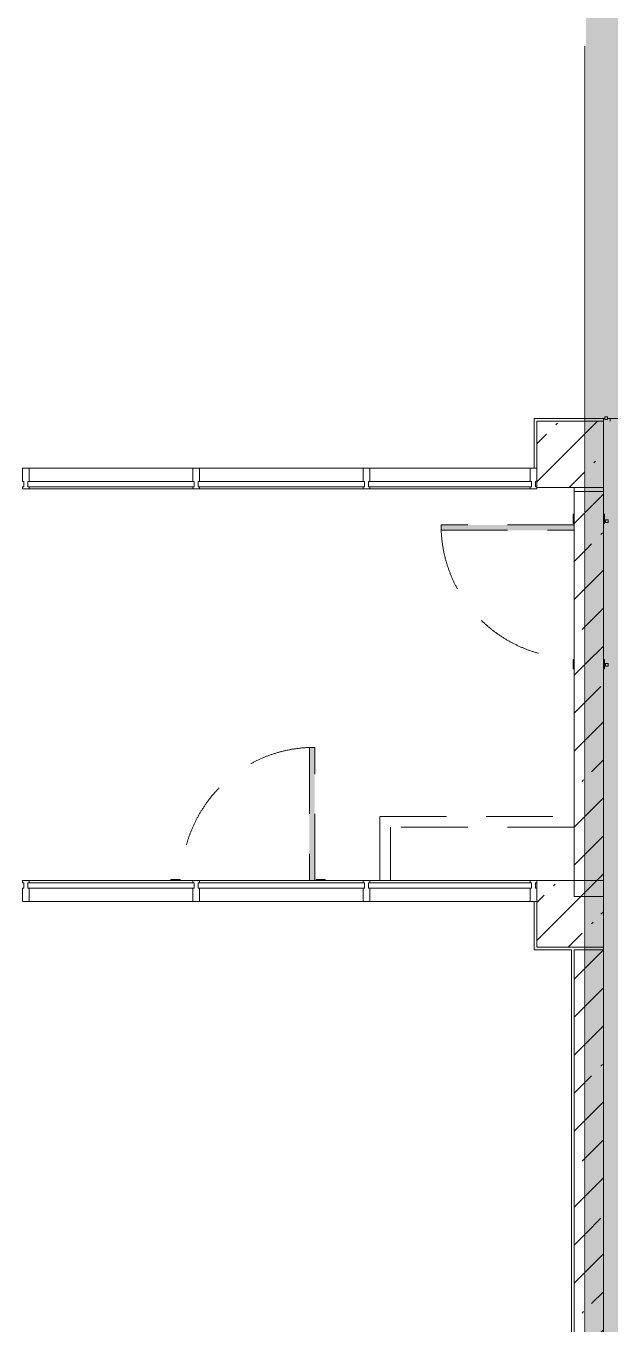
# Model space of a CAD drawing. Header units: millimetres. Extents: x -8624 to 200664, y -8553 to 29000.
# Drawn here: x 80360 to 84750, y 12321 to 22066 of the extents above; entities that cross this region are included whole.
import ezdxf

# ---------------------------------------------------------------- set-up
doc = ezdxf.new("R2010")
doc.units = ezdxf.units.MM
doc.linetypes.add('200_ШТРИХ__ш1_п0_6_', pattern=[800, 500, -300])
doc.layers.add('A-DETL-GENF-1', color=7, linetype='Continuous', lineweight=9, true_color=0xc0c0c0, transparency=0.4)
for name, color, linetype, lineweight in [('A-DETL-MBND-1', 7, '200_ШТРИХ__ш1_п0_6_', 9), ('A-GLAZ-CURT', 7, 'Continuous', 5), ('A-GLAZ-CWMG', 7, 'Continuous', 5), ('I-WALL', 7, 'Continuous', 5), ('S-COLS', 7, 'Continuous', 5), ('Оси', 7, 'Continuous', 9)]:
    doc.layers.add(name, color=color, linetype=linetype, lineweight=lineweight)
for name, color, linetype, lineweight, true_color in [('A-FLOR-1', 7, 'Continuous', 5, 0xb7b7b7), ('A-FLOR-2', 7, 'Continuous', 5, 0xaaaaaa), ('A-WALL-2', 7, 'Continuous', 5, 0x737373), ('I-WALL-2', 7, 'Continuous', 5, 0x737373), ('S-COLS-1', 7, 'Continuous', 5, 0x737373)]:
    doc.layers.add(name, color=color, linetype=linetype, lineweight=lineweight, true_color=true_color)
pattern_1 = [(45, (0, 0), (-285.1231, 285.1231), []), (45, (285.12, 0), (-285.1231, 285.1231), [504.031, -100.806, 16.764, -84.042])]
pattern_2 = [(45, (-84450, -18850), (-285.1231, 285.1231), []), (45, (-84164.88, -18850), (-285.1231, 285.1231), [504.031, -100.806, 16.764, -84.042])]

# ---------------------------------------------------------------- blocks, each defined once
blk = doc.blocks.new('110_Дверь_СКБ_1Ст_Внутренняя1 - Д-4 _л_ 1100x2100h_су мгн-32399982-3_1_3_птичка копия 1')
at = {"layer": 'A-DETL-MBND-1'}
for points in [[(472.5, 110), (512.5, 110), (512.5, 1110), (472.5, 1110), (472.5, 978.2)], [(-567.5, 110), (-497.5, 110), (-497.5, 118), (-567.5, 118)], [(522.5, 110), (592.5, 110), (592.5, 118), (522.5, 118)], [(-567.5, -118), (-497.5, -118), (-497.5, -110), (-567.5, -110)], [(522.5, -118), (592.5, -118), (592.5, -110), (522.5, -110)]]:
    blk.add_hatch(color=256, dxfattribs=at).paths.add_polyline_path(points)
for p, q in [((512.5, 1110), (472.5, 1110)), ((472.5, 1110), (472.5, 110)), ((512.5, 110), (512.5, 1110)), ((-497.5, 118), (-567.5, 118)), ((-567.5, 118), (-567.5, 110)), ((-497.5, 110), (-497.5, 118)), ((592.5, 118), (522.5, 118)), ((522.5, 118), (522.5, 110)), ((592.5, 110), (592.5, 118)), ((-567.5, -110), (-567.5, -118)), ((-567.5, -118), (-497.5, -118)), ((-497.5, -118), (-497.5, -110)), ((522.5, -110), (522.5, -118)), ((522.5, -118), (592.5, -118)), ((592.5, -118), (592.5, -110))]:
    blk.add_line(p, q, dxfattribs=at)
blk.add_arc((512.5, 110), 1000, 90, 180, dxfattribs=at)
blk = doc.blocks.new('110_Дверь_СКБ_1Ст_Внутренняя1 - Д-4 _л_ 1100x2100h_су мгн-32399984-3_1_3_птичка копия 1')
at = {"layer": 'A-DETL-MBND-1'}
for points in [[(472.5, 40), (512.5, 40), (512.5, 1040), (472.5, 1040), (472.5, 108)], [(-547.5, 40), (-497.5, 40), (-497.5, 48), (-567.5, 48), (-567.5, 40), (-557.5, 40)], [(562.5, 40), (592.5, 40), (592.5, 48), (522.5, 48), (522.5, 40), (552.5, 40)]]:
    blk.add_hatch(color=256, dxfattribs=at).paths.add_polyline_path(points)
for p, q in [((512.5, 1040), (472.5, 1040)), ((472.5, 1040), (472.5, 40)), ((512.5, 40), (512.5, 1040)), ((-497.5, 48), (-567.5, 48)), ((-567.5, 48), (-567.5, 40)), ((-497.5, 40), (-497.5, 48)), ((592.5, 48), (522.5, 48)), ((522.5, 48), (522.5, 40)), ((592.5, 40), (592.5, 48))]:
    blk.add_line(p, q, dxfattribs=at)
blk.add_arc((512.5, 40), 1000, 90, 180, dxfattribs=at)
blk = doc.blocks.new('BSC_Колонна _Прямоугольная - 500х500-V108-3_1_3_птичка копия 1')
at = {"layer": 'S-COLS'}
h = blk.add_hatch(dxfattribs=at)
h.set_pattern_fill('FP_78', color=256, style=0, pattern_type=2)
h.set_pattern_definition(pattern_2)
h.paths.add_polyline_path([(-250, -250), (120, -250), (120, 250), (-250, 250), (-250, -204.4)])
h = blk.add_hatch(dxfattribs=at)
h.set_pattern_fill('FP_78', color=256, style=0, pattern_type=2)
h.set_pattern_definition(pattern_2)
h.paths.add_polyline_path([(250, -250), (250, 250), (120, 250), (120, -250)])
for p, q in [((120, 250), (-250, 250)), ((-250, 250), (-250, -250)), ((-250, -250), (120, -250))]:
    blk.add_line(p, q, dxfattribs=at)
at = {"layer": 'S-COLS-1'}
for p, q in [((250, 250), (120, 250)), ((250, -250), (250, 250)), ((120, -250), (250, -250))]:
    blk.add_line(p, q, dxfattribs=at)
blk = doc.blocks.new('Прямоугольный импост - Импост структурный с накладкой - 160мм-V110-3_1_3_птичка копия 1')
at = {"layer": 'A-GLAZ-CWMG'}
for p, q in [((-50, 40), (-50, 140)), ((-50, 140), (0, 140)), ((0, 140), (0, 40)), ((-40, 40), (-50, 40)), ((-50, -17), (-50, 0)), ((-50, 0), (-40, 0)), ((-40, 0), (-40, 40)), ((-10, 40), (-10, 0)), ((0, 40), (-10, 40)), ((-10, 0), (0, 0)), ((0, 0), (0, -17)), ((0, -17), (-50, -17))]:
    blk.add_line(p, q, dxfattribs=at)
blk = doc.blocks.new('Системная панель - Стекло - 40мм-30335157-3_1_3_птичка копия 1')
at = {"layer": 'A-GLAZ-CURT'}
h = blk.add_hatch(dxfattribs=at)
h.set_pattern_fill('FP_83', color=256, style=0, pattern_type=2)
h.set_pattern_definition([(45, (-82780, -15133), (-1414.214, 1414.214), [1000, -3000]), (45, (-83780, -15633), (-1414.214, 1414.214), [3000, -1000]), (45, (-81780, -16133), (-1414.214, 1414.214), [1000, -3000])])
h.paths.add_polyline_path([(625, -40), (625, 0), (-625, 0), (-625, -40), (-433.6, -40)])
for p, q in [((625, 0), (-625, 0)), ((-625, 0), (-625, -40)), ((-625, -40), (625, -40)), ((625, -40), (625, 0))]:
    blk.add_line(p, q, dxfattribs=at)
blk = doc.blocks.new('Прямоугольный импост - Импост структурный с накладкой - 160мм-23562108-3_1_3_птичка копия 1')
at = {"layer": 'A-GLAZ-CWMG'}
for p, q in [((82895, 15650), (81665, 15650)), ((82895, 15493), (81665, 15493))]:
    blk.add_line(p, q, dxfattribs=at)
blk = doc.blocks.new('Прямоугольный импост - Импост структурный с накладкой - 160мм-30335135-3_1_3_птичка копия 1')
at = {"layer": 'A-GLAZ-CWMG'}
for p, q in [((-25, 40), (-25, 140)), ((-25, 140), (25, 140)), ((25, 140), (25, 40)), ((-15, 40), (-25, 40)), ((-25, -17), (-25, 0)), ((-25, 0), (-15, 0)), ((-15, 0), (-15, 40)), ((15, 40), (15, 0)), ((25, 40), (15, 40)), ((15, 0), (25, 0)), ((25, 0), (25, -17)), ((25, -17), (-25, -17))]:
    blk.add_line(p, q, dxfattribs=at)
blk = doc.blocks.new('Прямоугольный импост - Импост структурный с накладкой - 160мм-23618922-3_1_3_птичка копия 1')
at = {"layer": 'A-GLAZ-CWMG'}
for p, q in [((-50, 0), (-50, 17)), ((-50, 17), (0, 17)), ((-40, 0), (-50, 0)), ((-40, -40), (-40, 0)), ((0, 0), (-10, 0)), ((-10, 0), (-10, -40)), ((0, 17), (0, 7)), ((-50, -140), (-50, -40)), ((-50, -40), (-40, -40)), ((-10, -40), (0, -40)), ((0, -140), (-50, -140))]:
    blk.add_line(p, q, dxfattribs=at)
blk = doc.blocks.new('Системная панель - Стекло - 40мм-V111-3_1_3_птичка копия 1')
at = {"layer": 'A-GLAZ-CURT'}
for p, q in [((612.5, 40), (-612.5, 40)), ((-612.5, 40), (-612.5, 0)), ((612.5, 0), (612.5, 40)), ((-612.5, 0), (612.5, 0))]:
    blk.add_line(p, q, dxfattribs=at)
blk = doc.blocks.new('Прямоугольный импост - Импост структурный с накладкой - 160мм-23562040-3_1_3_птичка копия 1')
at = {"layer": 'A-GLAZ-CWMG'}
for p, q in [((80335, 18747), (79130, 18747)), ((80335, 18590), (79130, 18590))]:
    blk.add_line(p, q, dxfattribs=at)
blk = doc.blocks.new('Прямоугольный импост - Импост структурный с накладкой - 160мм-23618920-3_1_3_птичка копия 1')
at = {"layer": 'A-GLAZ-CWMG'}
for p, q in [((-25, 0), (-25, 17)), ((-25, 17), (25, 17)), ((-15, 0), (-25, 0)), ((-15, -40), (-15, 0)), ((25, 0), (15, 0)), ((15, 0), (15, -40)), ((25, 17), (25, 0)), ((-25, -140), (-25, -40)), ((-25, -40), (-15, -40)), ((15, -40), (25, -40)), ((25, -40), (25, -140)), ((25, -140), (-25, -140))]:
    blk.add_line(p, q, dxfattribs=at)
blk = doc.blocks.new('Системная панель - Стекло - 40мм-V128-3_1_3_птичка копия 1')
at = {"layer": 'A-GLAZ-CURT'}
for p, q in [((625, 0), (-625, 0)), ((-625, 0), (-625, -40)), ((-625, -40), (625, -40)), ((625, -40), (625, 0))]:
    blk.add_line(p, q, dxfattribs=at)
blk = doc.blocks.new('Системная панель - Стекло - 40мм-23618924-3_1_3_птичка копия 1')
at = {"layer": 'A-GLAZ-CURT'}
h = blk.add_hatch(dxfattribs=at)
h.set_pattern_fill('FP_104', color=256, style=0, pattern_type=2)
h.set_pattern_definition([(45, (-82780, -18107), (-1414.214, 1414.214), [1000, -3000]), (45, (-83780, -18607), (-1414.214, 1414.214), [3000, -1000]), (45, (-81780, -19107), (-1414.214, 1414.214), [1000, -3000])])
h.paths.add_polyline_path([(-433.6, 0), (625, 0), (625, 40), (-625, 38.6), (-625, 0)])
for p, q in [((625, 40), (-625, 40)), ((-625, 40), (-625, 0)), ((-625, 0), (625, 0)), ((625, 0), (625, 40))]:
    blk.add_line(p, q, dxfattribs=at)
blk = doc.blocks.new('Прямоугольный импост - Импост структурный с накладкой - 160мм-23562109-3_1_3_птичка копия 1')
at = {"layer": 'A-GLAZ-CWMG'}
for p, q in [((81615, 15650), (80385, 15650)), ((81615, 15493), (80385, 15493))]:
    blk.add_line(p, q, dxfattribs=at)
blk = doc.blocks.new('Прямоугольный импост - Импост структурный с накладкой - 160мм-30335136-3_1_3_птичка копия 1')
at = {"layer": 'A-GLAZ-CWMG'}
for p, q in [((-25, 40), (-25, 140)), ((-25, 140), (25, 140)), ((25, 140), (25, 40)), ((-15, 40), (-25, 40)), ((-25, -17), (-25, 0)), ((-25, 0), (-15, 0)), ((-15, 0), (-15, 40)), ((15, 40), (15, 0)), ((25, 40), (15, 40)), ((15, 0), (25, 0)), ((25, 0), (25, -17)), ((25, -17), (-25, -17))]:
    blk.add_line(p, q, dxfattribs=at)
blk = doc.blocks.new('Прямоугольный импост - Импост структурный с накладкой - 160мм-22751478-3_1_3_птичка копия 1')
at = {"layer": 'A-GLAZ-CWMG'}
for p, q in [((82895, 18747), (81665, 18747)), ((82895, 18590), (81665, 18590))]:
    blk.add_line(p, q, dxfattribs=at)
blk = doc.blocks.new('Системная панель - Стекло - 40мм-V129-3_1_3_птичка копия 1')
at = {"layer": 'A-GLAZ-CURT'}
for p, q in [((625, 40), (-625, 40)), ((-625, 40), (-625, 0)), ((-625, 0), (625, 0)), ((625, 0), (625, 40))]:
    blk.add_line(p, q, dxfattribs=at)
blk = doc.blocks.new('Системная панель - Стекло - 40мм-V130-3_1_3_птичка копия 1')
at = {"layer": 'A-GLAZ-CURT'}
for p, q in [((612.5, 0), (-612.5, 0)), ((-612.5, 0), (-612.5, -40)), ((-612.5, -40), (612.5, -40)), ((612.5, -40), (612.5, 0))]:
    blk.add_line(p, q, dxfattribs=at)
blk = doc.blocks.new('Прямоугольный импост - Импост структурный с накладкой - 160мм-23562112-3_1_3_птичка копия 1')
at = {"layer": 'A-GLAZ-CWMG'}
for p, q in [((84150, 15650), (82945, 15650)), ((84150, 15493), (82945, 15493))]:
    blk.add_line(p, q, dxfattribs=at)

msp = doc.modelspace()

# ---------------------------------------------------------------- hatches: boundary and pattern name
at = {"layer": 'A-DETL-GENF-1'}
msp.add_hatch(color=256, dxfattribs=at).paths.add_polyline_path([(120684.4, -258), (125233, -258), (125233, 21479), (93333, 21479), (93333, 27379), (84570, 27379), (84570, 10208.3), (89210, 10208.3), (89210, -258), (119801.7, -258)])
at = {"layer": 'I-WALL'}
h = msp.add_hatch(dxfattribs=at)
h.set_pattern_fill('FP_23', color=256, style=0, pattern_type=2)
h.set_pattern_definition(pattern_1)
h.paths.add_polyline_path([(84494.5, 15530), (84570, 15530), (84570, 18570), (84480, 18570), (84480, 15530)])
h = msp.add_hatch(dxfattribs=at)
h.set_pattern_fill('FP_23', color=256, style=0, pattern_type=2)
h.set_pattern_definition(pattern_1)
h.paths.add_polyline_path([(84700, 15530), (84700, 18570), (84570, 18570), (84570, 15530)])
h = msp.add_hatch(dxfattribs=at)
h.set_pattern_fill('FP_23', color=256, style=0, pattern_type=2)
h.set_pattern_definition(pattern_1)
h.paths.add_polyline_path([(84480, 4050), (84700, 4050), (84700, 10208.3), (84570, 10208.3), (84570, 15130), (84480, 15130), (84480, 4981.1)])
h = msp.add_hatch(dxfattribs=at)
h.set_pattern_fill('FP_23', color=256, style=0, pattern_type=2)
h.set_pattern_definition(pattern_1)
h.paths.add_polyline_path([(84570, 10208.3), (84700, 10208.3), (84700, 15130), (84570, 15130), (84570, 10674.6)])
at = {"layer": 'S-COLS'}
h = msp.add_hatch(dxfattribs=at)
h.set_pattern_fill('FP_23', color=256, style=0, pattern_type=2)
h.set_pattern_definition(pattern_1)
h.paths.add_polyline_path([(84570, 15150), (84570, 15650), (84200, 15650), (84200, 15150)])
h = msp.add_hatch(dxfattribs=at)
h.set_pattern_fill('FP_23', color=256, style=0, pattern_type=2)
h.set_pattern_definition(pattern_1)
h.paths.add_polyline_path([(84700, 15150), (84700, 15650), (84570, 15650), (84570, 15150)])

# ---------------------------------------------------------------- linework, layer by layer
at = {"layer": 'A-DETL-MBND-1'}
for p, q in [((84735, 18358.5), (84715, 18358.5)), ((84715, 18358.5), (84715, 18338.5)), ((84715, 18338.5), (84735, 18338.5)), ((84735, 18338.5), (84735, 18358.5)), ((84735, 17280), (84715, 17280)), ((84715, 17280), (84715, 17260)), ((84715, 17260), (84735, 17260)), ((84735, 17260), (84735, 17280)), ((83020, 15650), (83020, 16130)), ((83020, 16130), (84480, 16130)), ((83100, 16050), (83100, 15650)), ((84480, 16050), (83100, 16050))]:
    msp.add_line(p, q, dxfattribs=at)
at = {"layer": 'A-FLOR-1'}
for p, q in [((84700, 19100), (84700, 19120)), ((84730.5, 19120), (84990, 19120)), ((84750, 19120), (84750, 19100)), ((84700, 18570), (84700, 18600)), ((84700, 15130), (84700, 15150))]:
    msp.add_line(p, q, dxfattribs=at)
at = {"layer": 'A-FLOR-2'}
for p, q in [((84180, 18747), (84180, 19120)), ((84180, 19120), (84710.5, 19120)), ((84480, 18600), (84480, 18570)), ((84180, 15130), (84180, 15493)), ((84460, 15130), (84180, 15130)), ((84460, 11900), (84460, 15130))]:
    msp.add_line(p, q, dxfattribs=at)
at = {"layer": 'A-WALL-2'}
for p, q in [((84730.5, 19131), (84710.5, 19131)), ((84710.5, 19131), (84710.5, 19111)), ((84710.5, 19111), (84730.5, 19111)), ((84730.5, 19111), (84730.5, 19131))]:
    msp.add_line(p, q, dxfattribs=at)
at = {"layer": 'I-WALL'}
for p, q in [((84480, 18570), (84480, 15530)), ((84480, 15130), (84480, 11880)), ((84700, 4050), (84700, 15130))]:
    msp.add_line(p, q, dxfattribs=at)
at = {"layer": 'I-WALL-2'}
for p, q in [((84700, 18570), (84480, 18570)), ((84700, 15530), (84700, 18570)), ((84480, 15530), (84700, 15530)), ((84700, 15130), (84480, 15130))]:
    msp.add_line(p, q, dxfattribs=at)
at = {"layer": 'S-COLS'}
for p, q in [((84570, 15650), (84200, 15650)), ((84200, 15650), (84200, 15150)), ((84200, 15150), (84570, 15150))]:
    msp.add_line(p, q, dxfattribs=at)
at = {"layer": 'S-COLS-1'}
for p, q in [((84700, 15650), (84570, 15650)), ((84700, 15150), (84700, 15650)), ((84570, 15150), (84700, 15150))]:
    msp.add_line(p, q, dxfattribs=at)
at = {"layer": 'Оси'}
msp.add_line((84560, 10029.8), (84560, 21915.1), dxfattribs=at)

# ---------------------------------------------------------------- block references
at = {"layer": 'A-DETL-MBND-1', "rotation": 89.9999999999999}
msp.add_blockref('110_Дверь_СКБ_1Ст_Внутренняя1 - Д-4 _л_ 1100x2100h_су мгн-32399982-3_1_3_птичка копия 1', (84590, 17807.5), dxfattribs=at)
at = {"layer": 'A-DETL-MBND-1'}
msp.add_blockref('110_Дверь_СКБ_1Ст_Внутренняя1 - Д-4 _л_ 1100x2100h_су мгн-32399984-3_1_3_птичка копия 1', (82017.5, 15610), dxfattribs=at)
at = {"layer": 'A-GLAZ-CURT'}
for name, p in [('Системная панель - Стекло - 40мм-V129-3_1_3_птичка копия 1', (81000, 18607)), ('Системная панель - Стекло - 40мм-23618924-3_1_3_птичка копия 1', (82280, 18607)), ('Системная панель - Стекло - 40мм-V111-3_1_3_птичка копия 1', (83547.5, 18607)), ('Системная панель - Стекло - 40мм-V128-3_1_3_птичка копия 1', (81000, 15633)), ('Системная панель - Стекло - 40мм-30335157-3_1_3_птичка копия 1', (82280, 15633)), ('Системная панель - Стекло - 40мм-V130-3_1_3_птичка копия 1', (83547.5, 15633))]:
    msp.add_blockref(name, p, dxfattribs=at)
at = {"layer": 'A-GLAZ-CWMG', "extrusion": (0, 0, -1), "rotation": 180}
for name, p in [('Прямоугольный импост - Импост структурный с накладкой - 160мм-23618920-3_1_3_птичка копия 1', (-80360, 18607)), ('Прямоугольный импост - Импост структурный с накладкой - 160мм-23618920-3_1_3_птичка копия 1', (-81640, 18607)), ('Прямоугольный импост - Импост структурный с накладкой - 160мм-23618920-3_1_3_птичка копия 1', (-82920, 18607)), ('Прямоугольный импост - Импост структурный с накладкой - 160мм-23618922-3_1_3_птичка копия 1', (-84200, 18607)), ('Прямоугольный импост - Импост структурный с накладкой - 160мм-30335136-3_1_3_птичка копия 1', (-80360, 15633)), ('Прямоугольный импост - Импост структурный с накладкой - 160мм-30335135-3_1_3_птичка копия 1', (-81640, 15633)), ('Прямоугольный импост - Импост структурный с накладкой - 160мм-30335136-3_1_3_птичка копия 1', (-82920, 15633)), ('Прямоугольный импост - Импост структурный с накладкой - 160мм-V110-3_1_3_птичка копия 1', (-84200, 15633))]:
    msp.add_blockref(name, p, dxfattribs=at)
at = {"layer": 'A-GLAZ-CWMG'}
for name, p in [('Прямоугольный импост - Импост структурный с накладкой - 160мм-22751478-3_1_3_птичка копия 1', (-1280, 0)), ('Прямоугольный импост - Импост структурный с накладкой - 160мм-22751478-3_1_3_птичка копия 1', (0, 0)), ('Прямоугольный импост - Импост структурный с накладкой - 160мм-23562040-3_1_3_птичка копия 1', (3815, 0)), ('Прямоугольный импост - Импост структурный с накладкой - 160мм-23562109-3_1_3_птичка копия 1', (0, 0)), ('Прямоугольный импост - Импост структурный с накладкой - 160мм-23562108-3_1_3_птичка копия 1', (0, 0)), ('Прямоугольный импост - Импост структурный с накладкой - 160мм-23562112-3_1_3_птичка копия 1', (0, 0))]:
    msp.add_blockref(name, p, dxfattribs=at)
at = {"layer": 'S-COLS-1'}
msp.add_blockref('BSC_Колонна _Прямоугольная - 500х500-V108-3_1_3_птичка копия 1', (84450, 18850), dxfattribs=at)

doc.saveas('drawing.dxf')
